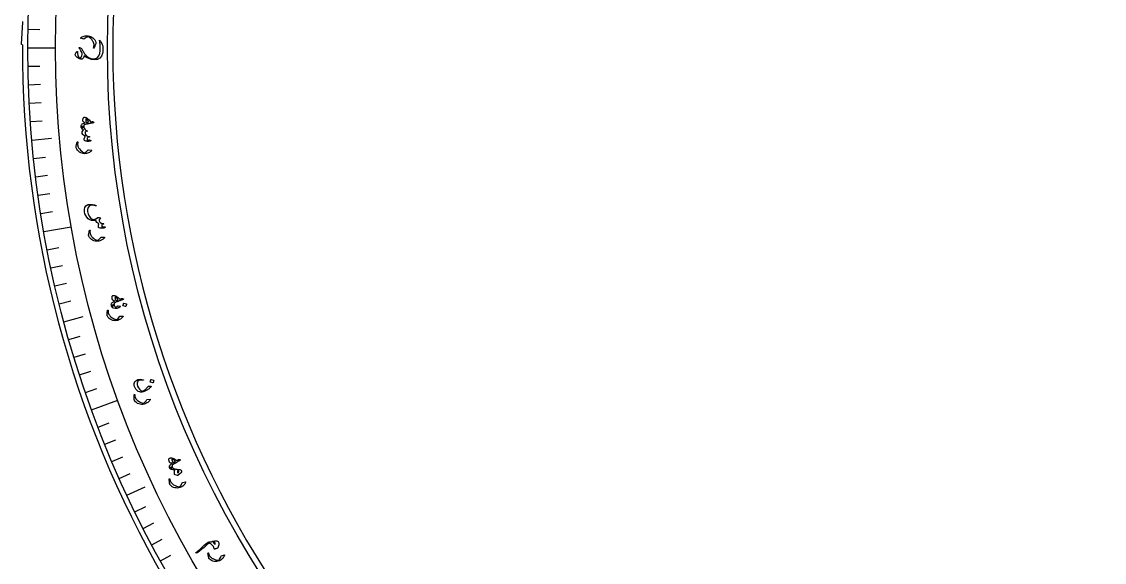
# Model space of a CAD drawing. Header units: millimetres. Extents: x -68 to 68, y -68 to 78.
# Drawn here: x -67.5 to 1.1, y -32.6 to 1.7 of the extents above; entities that cross this region are included whole.
import ezdxf

# ---------------------------------------------------------------- set-up
doc = ezdxf.new("R2010")
doc.units = ezdxf.units.MM
for name, color, linetype in [('CUT_INNER', 6, 'Continuous'), ('CUT_OUTER', 1, 'Continuous'), ('ENGRAVE', 7, 'Continuous'), ('ENGRAVE_FINE', 8, 'Continuous'), ('TEXT', 5, 'Continuous')]:
    doc.layers.add(name, color=color, linetype=linetype)

msp = doc.modelspace()

# ---------------------------------------------------------------- linework, layer by layer
at = {"layer": 'CUT_INNER'}
msp.add_arc((0.0001, -0.0002), 61.7624, 92.285139, 12.656461, dxfattribs=at)
at = {"layer": 'CUT_OUTER'}
msp.add_lwpolyline([(-67.4994, 0.1848), (-67.542, 0.2132), (-67.545, 0.2154), (-67.545, 0.2192), (-67.4806, 1.6148), (-67.4797, 1.6565)], dxfattribs=at)
msp.add_arc((0.0002, -0.0002), 67.4998, 179.843006, 0.000133, dxfattribs=at)
at = {"layer": 'ENGRAVE'}
for points in [[(-67.1557, 0), (-65.3886, 0)], [(-66.9002, -5.853), (-65.6428, -5.743)], [(-66.1355, -11.6615), (-64.3952, -11.3546)], [(-64.8675, -17.3812), (-63.6482, -17.0545)], [(-63.1058, -22.9686), (-61.4452, -22.3642)], [(-60.8638, -28.3812), (-59.7198, -27.8478)]]:
    msp.add_lwpolyline(points, dxfattribs=at)
for radius in [67.1557, 65.3886, 62.1068]:
    msp.add_circle((0, 0), radius, dxfattribs=at)
at = {"layer": 'ENGRAVE_FINE'}
for points in [[(-67.1455, 1.172), (-66.3883, 1.1588)], [(-67.1455, -1.172), (-66.3883, -1.1588)], [(-67.1148, -2.3437), (-66.358, -2.3173)], [(-67.0637, -3.5147), (-66.3074, -3.475)], [(-66.9922, -4.6845), (-66.2367, -4.6317)], [(-66.7879, -7.0197), (-66.0347, -6.9405)], [(-66.6552, -8.1842), (-65.9035, -8.0919)], [(-66.5022, -9.3463), (-65.7522, -9.2409)], [(-66.329, -10.5055), (-65.5809, -10.387)], [(-65.9219, -12.8139), (-65.1785, -12.6694)], [(-65.6882, -13.9625), (-64.9474, -13.805)], [(-65.4346, -15.1068), (-64.6966, -14.9364)], [(-65.1609, -16.2464), (-64.4261, -16.0632)], [(-64.5543, -18.5106), (-63.8262, -18.3019)], [(-64.2214, -19.6344), (-63.4971, -19.413)], [(-63.8689, -20.7523), (-63.1486, -20.5182)], [(-63.497, -21.8638), (-62.7809, -21.6172)], [(-62.6953, -24.0665), (-61.9882, -23.7951)], [(-62.2657, -25.157), (-61.5635, -24.8733)], [(-61.8172, -26.2398), (-61.12, -25.9439)], [(-61.3498, -27.3147), (-60.658, -27.0067)], [(-60.3592, -29.4391), (-59.6785, -29.1071)], [(-59.8362, -30.4881), (-59.1614, -30.1442)], [(-59.295, -31.5277), (-58.6263, -31.1722)], [(-58.7357, -32.5578), (-58.0733, -32.1906)]]:
    msp.add_lwpolyline(points, dxfattribs=at)
at = {"layer": 'TEXT'}
for points in [[(-63.7942, 0.5991), (-63.7976, 0.6002), (-63.8003, 0.6016), (-63.8023, 0.6031), (-63.8036, 0.6049), (-63.804, 0.6102), (-63.8016, 0.6167), (-63.7963, 0.6244), (-63.7882, 0.6332), (-63.7469, 0.6673), (-63.6993, 0.6965), (-63.6453, 0.721), (-63.585, 0.7406), (-63.5202, 0.7556), (-63.4564, 0.7645), (-63.3936, 0.7673), (-63.3318, 0.7639), (-63.2506, 0.7463), (-63.1728, 0.718), (-63.0984, 0.679), (-63.0274, 0.6293), (-62.9632, 0.5703), (-62.911, 0.5031), (-62.8709, 0.4277), (-62.8427, 0.344), (-62.838, 0.3216), (-62.8368, 0.2993), (-62.8392, 0.2769), (-62.845, 0.2545), (-62.8635, 0.203), (-62.8805, 0.1565), (-62.8962, 0.115), (-62.9106, 0.0784), (-62.9237, 0.047), (-62.9355, 0.0208), (-62.9459, -0.0002), (-62.955, -0.0159), (-62.9579, -0.0191), (-62.9607, -0.0215), (-62.9635, -0.0229), (-62.9664, -0.0234), (-62.97, -0.023), (-62.9735, -0.022), (-62.9766, -0.0202), (-62.9796, -0.0178), (-62.9818, -0.0146), (-62.9829, -0.0107), (-62.9828, -0.0062), (-62.9815, -0.0009), (-62.9728, 0.0311), (-62.9656, 0.0617), (-62.96, 0.0908), (-62.9559, 0.1186), (-62.9533, 0.1452), (-62.9522, 0.1709), (-62.9527, 0.1957), (-62.9547, 0.2195), (-62.9584, 0.2433), (-62.9642, 0.2679), (-62.9719, 0.2933), (-62.9816, 0.3196), (-62.9934, 0.3467), (-63.0075, 0.3746), (-63.0238, 0.4034), (-63.0423, 0.4331), (-63.1018, 0.5164), (-63.1666, 0.5881), (-63.2366, 0.648), (-63.3118, 0.6961), (-63.3179, 0.6992), (-63.325, 0.7009), (-63.333, 0.7012), (-63.342, 0.7002), (-63.3951, 0.681), (-63.4543, 0.6506), (-63.5195, 0.6088), (-63.5907, 0.5557), (-63.5952, 0.5534), (-63.5992, 0.552), (-63.6028, 0.5516), (-63.6058, 0.5521)], [(-64.135, -0.4805), (-64.1433, -0.4507), (-64.143, -0.4183), (-64.1343, -0.3831), (-64.117, -0.3453), (-64.1057, -0.3261), (-64.0943, -0.3083), (-64.0828, -0.2922), (-64.0711, -0.2776), (-64.0594, -0.2645), (-64.0478, -0.253), (-64.0364, -0.243), (-64.025, -0.2346), (-64.0139, -0.229), (-64.0071, -0.2312), (-64.0045, -0.2413), (-64.006, -0.2592), (-64.013, -0.3729), (-63.9878, -0.478), (-63.9304, -0.5744), (-63.8408, -0.6621), (-63.835, -0.6645), (-63.829, -0.6643), (-63.8227, -0.6616), (-63.8163, -0.6562), (-63.7653, -0.5866), (-63.7317, -0.5116), (-63.7156, -0.4311), (-63.7168, -0.345), (-63.7199, -0.3296), (-63.7274, -0.3096), (-63.739, -0.2852), (-63.755, -0.2563), (-63.7873, -0.2037), (-63.8157, -0.1572), (-63.8403, -0.1167), (-63.8612, -0.0824), (-63.8782, -0.0543), (-63.8914, -0.0322), (-63.9008, -0.0164), (-63.9065, -0.0066), (-63.9109, 0.0072), (-63.907, 0.0147), (-63.8948, 0.0158), (-63.8744, 0.0104), (-63.8209, -0.0101), (-63.781, -0.0279), (-63.7548, -0.0432), (-63.7422, -0.0558), (-63.7237, -0.0947), (-63.7022, -0.1359), (-63.6778, -0.1792), (-63.6503, -0.2248), (-63.6199, -0.2725), (-63.5864, -0.3224), (-63.55, -0.3745), (-63.5105, -0.4287), (-63.4126, -0.5372), (-63.298, -0.6189), (-63.1668, -0.6738), (-63.0191, -0.7022), (-62.9389, -0.7027), (-62.8644, -0.6893), (-62.7958, -0.662), (-62.733, -0.6208), (-62.6492, -0.519), (-62.5924, -0.3701), (-62.5624, -0.1739), (-62.5586, 0.0696), (-62.5609, 0.1073), (-62.5641, 0.1478), (-62.5682, 0.1913), (-62.5733, 0.2377), (-62.5793, 0.2868), (-62.5865, 0.3387), (-62.5948, 0.3932), (-62.6042, 0.4505), (-62.6052, 0.4604), (-62.6045, 0.4677), (-62.6022, 0.4724), (-62.5983, 0.4746), (-62.5793, 0.4653), (-62.5505, 0.4283), (-62.512, 0.3637), (-62.4636, 0.2715), (-62.4371, 0.2156), (-62.4173, 0.1667), (-62.4043, 0.1248), (-62.3981, 0.0898), (-62.3882, -0.0403), (-62.3866, -0.1583), (-62.3933, -0.2643), (-62.4084, -0.3583), (-62.4745, -0.5362), (-62.5811, -0.662), (-62.7283, -0.7357), (-62.9165, -0.7571), (-63.1146, -0.7381), (-63.2897, -0.6911), (-63.4416, -0.6158), (-63.5703, -0.5121), (-63.6002, -0.5806), (-63.6305, -0.6363), (-63.6615, -0.6794), (-63.693, -0.7097), (-63.7058, -0.718), (-63.7198, -0.7237), (-63.7349, -0.7268), (-63.7513, -0.7274), (-63.7955, -0.7214), (-63.8374, -0.7118), (-63.877, -0.6986), (-63.9142, -0.6818), (-63.9892, -0.6372), (-64.0511, -0.5887), (-64.0997, -0.5365), (-64.135, -0.4805)], [(-62.9668, -4.7246), (-62.9542, -4.7347), (-62.9522, -4.7432), (-62.9606, -4.7502), (-62.9796, -4.7556), (-62.9912, -4.7578), (-63.0072, -4.761), (-63.0275, -4.7653), (-63.0523, -4.7705), (-63.0818, -4.7768), (-63.1162, -4.7838), (-63.1555, -4.7918), (-63.1996, -4.8005), (-63.2431, -4.8092), (-63.2819, -4.8169), (-63.3163, -4.8237), (-63.346, -4.8296), (-63.3712, -4.8346), (-63.3915, -4.8385), (-63.4071, -4.8415), (-63.4179, -4.8436), (-63.4857, -4.8585), (-63.5379, -4.8765), (-63.5746, -4.8976), (-63.5955, -4.9217), (-63.6031, -4.9382), (-63.6074, -4.9578), (-63.6084, -4.9804), (-63.606, -5.0061), (-63.6073, -5.0215), (-63.6137, -5.0338), (-63.6254, -5.0429), (-63.6424, -5.0489), (-63.6631, -5.0522), (-63.6842, -5.0531), (-63.7057, -5.0517), (-63.7277, -5.048), (-63.7466, -5.0425), (-63.7608, -5.0359), (-63.7704, -5.0282), (-63.7754, -5.0194), (-63.7788, -4.9698), (-63.7731, -4.9264), (-63.7585, -4.8893), (-63.7348, -4.8583), (-63.6987, -4.8311), (-63.6502, -4.8072), (-63.5894, -4.7867), (-63.5162, -4.7696), (-63.5633, -4.7464), (-63.6007, -4.7219), (-63.6286, -4.6962), (-63.6467, -4.6693), (-63.6542, -4.6469), (-63.6584, -4.6203), (-63.6593, -4.5894), (-63.657, -4.5542), (-63.6513, -4.5169), (-63.6439, -4.4854), (-63.6346, -4.4597), (-63.6234, -4.4399), (-63.6091, -4.4235), (-63.5936, -4.4122), (-63.5772, -4.4061), (-63.5596, -4.4051), (-63.5374, -4.4079), (-63.5126, -4.4137), (-63.4853, -4.4223), (-63.4554, -4.4338), (-63.4253, -4.4468), (-63.4012, -4.4584), (-63.3831, -4.4685), (-63.371, -4.477), (-63.3207, -4.5259), (-63.2728, -4.5796), (-63.2274, -4.638), (-63.1844, -4.7013), (-63.1484, -4.6962), (-63.1174, -4.6921), (-63.0912, -4.6891), (-63.07, -4.6872), (-63.052, -4.6869), (-63.0358, -4.6889), (-63.0212, -4.6931), (-63.0085, -4.6995)], [(-63.2982, -4.723), (-63.3267, -4.6567), (-63.3598, -4.601), (-63.3974, -4.556), (-63.4397, -4.5216), (-63.4453, -4.5196), (-63.4503, -4.52), (-63.4546, -4.523), (-63.4582, -4.5286), (-63.4652, -4.5489), (-63.4701, -4.5706), (-63.4728, -4.5939), (-63.4735, -4.6187), (-63.4719, -4.645), (-63.4683, -4.6728), (-63.4625, -4.702), (-63.4546, -4.7328), (-63.4527, -4.7375), (-63.4497, -4.7424), (-63.4454, -4.7474), (-63.4399, -4.7525), (-63.4246, -4.7503), (-63.4086, -4.7476), (-63.3919, -4.7445), (-63.3745, -4.741), (-63.3565, -4.7371), (-63.3377, -4.7328), (-63.3183, -4.7281), (-63.2982, -4.723)], [(-63.1608, -5.8867), (-63.1576, -5.8906), (-63.1581, -5.8955), (-63.1623, -5.9014), (-63.1702, -5.9084), (-63.1839, -5.9164), (-63.2038, -5.9234), (-63.2301, -5.9293), (-63.2626, -5.9341), (-63.2996, -5.9382), (-63.336, -5.9396), (-63.3717, -5.9383), (-63.4067, -5.9343), (-63.4753, -5.9196), (-63.5254, -5.9008), (-63.557, -5.8778), (-63.5699, -5.8507), (-63.5721, -5.7839), (-63.5604, -5.721), (-63.5347, -5.6618), (-63.4952, -5.6064), (-63.5678, -5.5771), (-63.6257, -5.5399), (-63.6688, -5.4946), (-63.6972, -5.4414), (-63.7073, -5.3838), (-63.6976, -5.3239), (-63.6682, -5.2616), (-63.6191, -5.1971), (-63.6848, -5.1535), (-63.7327, -5.1093), (-63.7629, -5.0646), (-63.7754, -5.0194), (-63.7709, -5.0098), (-63.7561, -4.9998), (-63.7308, -4.9895), (-63.6952, -4.9789), (-63.6597, -4.9732), (-63.633, -4.9759), (-63.6151, -4.9869), (-63.606, -5.0061), (-63.5794, -5.0916), (-63.5351, -5.1646), (-63.4729, -5.2252), (-63.3931, -5.2733), (-63.3887, -5.2759), (-63.3855, -5.2789), (-63.3834, -5.2821), (-63.3826, -5.2857), (-63.3827, -5.2902), (-63.3837, -5.2943), (-63.3858, -5.2981), (-63.3888, -5.3014), (-63.3988, -5.304), (-63.4163, -5.3013), (-63.4414, -5.2933), (-63.474, -5.2801), (-63.4963, -5.3029), (-63.5114, -5.3368), (-63.5191, -5.3817), (-63.5194, -5.4376), (-63.499, -5.5055), (-63.4466, -5.5618), (-63.3622, -5.6064), (-63.2459, -5.6392), (-63.24, -5.6408), (-63.2357, -5.643), (-63.2329, -5.6459), (-63.2318, -5.6493), (-63.2318, -5.6546), (-63.2328, -5.6593), (-63.2348, -5.6634), (-63.2378, -5.6669), (-63.2423, -5.6696), (-63.2469, -5.6715), (-63.2515, -5.6723), (-63.2563, -5.6723), (-63.3369, -5.6606), (-63.3545, -5.6843), (-63.3692, -5.7123), (-63.3812, -5.7445), (-63.3905, -5.7811), (-63.3954, -5.8162), (-63.3948, -5.8426), (-63.3885, -5.8602), (-63.3767, -5.8689), (-63.3597, -5.8706), (-63.3362, -5.8666), (-63.306, -5.8571), (-63.2693, -5.8419), (-63.2584, -5.8429), (-63.2367, -5.8508), (-63.2042, -5.8654), (-63.1608, -5.8867)], [(-63.1116, -6.5042), (-63.1081, -6.5049), (-63.1053, -6.5059), (-63.1031, -6.5072), (-63.1016, -6.5089), (-63.1006, -6.5141), (-63.1023, -6.5208), (-63.1067, -6.5289), (-63.1138, -6.5385), (-63.1509, -6.5769), (-63.1949, -6.6114), (-63.2457, -6.6418), (-63.3033, -6.6683), (-63.3659, -6.6908), (-63.4283, -6.7071), (-63.4903, -6.7173), (-63.5521, -6.7212), (-63.6348, -6.713), (-63.7154, -6.6935), (-63.7938, -6.6628), (-63.8701, -6.6207), (-63.9407, -6.5681), (-64.0001, -6.5056), (-64.0483, -6.4332), (-64.0853, -6.351), (-64.0924, -6.3286), (-64.0959, -6.3059), (-64.0959, -6.2829), (-64.0924, -6.2595), (-64.0794, -6.2052), (-64.0671, -6.1561), (-64.0556, -6.1122), (-64.0449, -6.0736), (-64.0349, -6.0404), (-64.0257, -6.0126), (-64.0173, -5.9903), (-64.0097, -5.9735), (-64.0072, -5.9699), (-64.0046, -5.9673), (-64.0019, -5.9656), (-63.9992, -5.9649), (-63.9955, -5.9649), (-63.992, -5.9656), (-63.9886, -5.9671), (-63.9855, -5.9693), (-63.9829, -5.9723), (-63.9815, -5.9762), (-63.9812, -5.9808), (-63.982, -5.9863), (-63.9876, -6.0196), (-63.9917, -6.0513), (-63.9945, -6.0815), (-63.9959, -6.1102), (-63.9958, -6.1375), (-63.9943, -6.1637), (-63.9913, -6.1888), (-63.9869, -6.2128), (-63.9808, -6.2366), (-63.9725, -6.261), (-63.9622, -6.286), (-63.9498, -6.3117), (-63.9351, -6.338), (-63.9182, -6.3648), (-63.8989, -6.3923), (-63.8773, -6.4203), (-63.8089, -6.4982), (-63.7365, -6.5634), (-63.6602, -6.6158), (-63.5799, -6.6554), (-63.5735, -6.6579), (-63.5662, -6.6588), (-63.5582, -6.6582), (-63.5494, -6.6561), (-63.4988, -6.6308), (-63.4435, -6.5936), (-63.3835, -6.5446), (-63.3187, -6.4838), (-63.3144, -6.481), (-63.3106, -6.4792), (-63.3071, -6.4783), (-63.304, -6.4785)], [(-62.2604, -11.3548), (-62.2516, -11.3565), (-62.2451, -11.3596), (-62.2407, -11.3641), (-62.2384, -11.3699), (-62.2379, -11.3778), (-62.2395, -11.3849), (-62.2432, -11.3911), (-62.2489, -11.3966), (-62.2702, -11.4114), (-62.2976, -11.4241), (-62.3311, -11.4349), (-62.3707, -11.4438), (-62.4367, -11.4517), (-62.5009, -11.4509), (-62.5634, -11.4413), (-62.624, -11.423), (-62.6392, -11.4157), (-62.6514, -11.4069), (-62.6609, -11.3966), (-62.6674, -11.3848), (-62.6786, -11.3399), (-62.6794, -11.2895), (-62.6699, -11.2337), (-62.65, -11.1725), (-62.7229, -11.1369), (-62.7756, -11.0887), (-62.8082, -11.0281), (-62.8207, -10.955), (-62.8603, -10.9594), (-62.8986, -10.9626), (-62.9356, -10.9644), (-62.9713, -10.9649), (-63.0058, -10.9641), (-63.0396, -10.9621), (-63.0724, -10.9588), (-63.1044, -10.9543), (-63.163, -10.941), (-63.2187, -10.9191), (-63.2717, -10.8883), (-63.3218, -10.8489), (-63.4126, -10.7517), (-63.4828, -10.6444), (-63.5325, -10.5269), (-63.5617, -10.3994), (-63.5658, -10.2511), (-63.5333, -10.1283), (-63.4643, -10.031), (-63.3589, -9.9593), (-63.319, -9.9456), (-63.2707, -9.9368), (-63.2139, -9.9329), (-63.1488, -9.934), (-63.0766, -9.9407), (-63.0004, -9.9542), (-62.9202, -9.9744), (-62.8362, -10.0014), (-62.8308, -10.0037), (-62.8266, -10.007), (-62.8238, -10.0112), (-62.8223, -10.0164), (-62.8219, -10.0217), (-62.8226, -10.0265), (-62.8243, -10.0307), (-62.8271, -10.0343), (-62.8315, -10.0372), (-62.8364, -10.0387), (-62.8418, -10.0388), (-62.8476, -10.0376), (-62.9591, -10.0042), (-63.0494, -9.9855), (-63.1185, -9.9815), (-63.1663, -9.9924), (-63.2655, -10.0567), (-63.331, -10.1437), (-63.3629, -10.2535), (-63.3611, -10.3859), (-63.3198, -10.5647), (-63.2488, -10.7098), (-63.1482, -10.8213), (-63.0182, -10.8989), (-62.9436, -10.8856), (-62.8669, -10.8597), (-62.788, -10.8213), (-62.707, -10.7703), (-62.699, -10.7643), (-62.6915, -10.7605), (-62.6845, -10.7589), (-62.6782, -10.7596), (-62.6557, -10.7661), (-62.6346, -10.7723), (-62.6149, -10.7782), (-62.5965, -10.7839), (-62.5796, -10.7893), (-62.5647, -10.7946), (-62.5515, -10.7998), (-62.5402, -10.8047), (-62.5352, -10.8078), (-62.5328, -10.8116), (-62.5328, -10.816), (-62.5354, -10.8211), (-62.5376, -10.8239), (-62.541, -10.8278), (-62.5456, -10.8329), (-62.5515, -10.8392), (-62.5586, -10.8464), (-62.567, -10.8543), (-62.5768, -10.8629), (-62.5879, -10.8723), (-62.609, -10.891), (-62.6241, -10.9063), (-62.6331, -10.9182), (-62.6359, -10.9266), (-62.6315, -10.9756), (-62.6148, -11.0225), (-62.5857, -11.0671), (-62.5443, -11.1096), (-62.5193, -11.1232), (-62.4805, -11.1341), (-62.4277, -11.1423), (-62.3611, -11.1477), (-62.3547, -11.1482), (-62.3491, -11.1503), (-62.3441, -11.154), (-62.3398, -11.1592), (-62.3368, -11.1642), (-62.3351, -11.1693), (-62.3349, -11.1744), (-62.3362, -11.1795), (-62.3465, -11.1886), (-62.3679, -11.1952), (-62.4002, -11.1992), (-62.4436, -11.2007), (-62.4599, -11.2422), (-62.4678, -11.2849), (-62.4673, -11.3287), (-62.4584, -11.3737), (-62.4449, -11.3706), (-62.4342, -11.3669), (-62.4263, -11.3624), (-62.4211, -11.3573), (-62.4164, -11.3517), (-62.4113, -11.3479), (-62.4059, -11.3459), (-62.4001, -11.3458)], [(-62.2966, -12.0216), (-62.293, -12.022), (-62.2901, -12.0227), (-62.2878, -12.0239), (-62.2862, -12.0253), (-62.2848, -12.0305), (-62.2858, -12.0373), (-62.2895, -12.0458), (-62.2957, -12.0559), (-62.3293, -12.0975), (-62.3701, -12.1356), (-62.418, -12.1704), (-62.4731, -12.2019), (-62.5335, -12.2298), (-62.5942, -12.2515), (-62.6551, -12.2671), (-62.7163, -12.2764), (-62.7994, -12.2755), (-62.8814, -12.2632), (-62.9622, -12.2395), (-63.0419, -12.2042), (-63.1168, -12.158), (-63.1815, -12.101), (-63.2359, -12.0331), (-63.2799, -11.9545), (-63.289, -11.9328), (-63.2945, -11.9105), (-63.2965, -11.8876), (-63.2951, -11.864), (-63.2869, -11.8087), (-63.2789, -11.7587), (-63.2713, -11.714), (-63.264, -11.6746), (-63.257, -11.6406), (-63.2503, -11.6122), (-63.2439, -11.5893), (-63.2378, -11.5718), (-63.2356, -11.568), (-63.2333, -11.5652), (-63.2307, -11.5633), (-63.228, -11.5623), (-63.2244, -11.562), (-63.2208, -11.5624), (-63.2174, -11.5636), (-63.214, -11.5655), (-63.2112, -11.5683), (-63.2095, -11.572), (-63.2088, -11.5766), (-63.2091, -11.5821), (-63.2117, -11.6158), (-63.2131, -11.6478), (-63.2132, -11.6781), (-63.212, -11.7067), (-63.2096, -11.7339), (-63.2057, -11.7599), (-63.2006, -11.7847), (-63.1941, -11.8082), (-63.1859, -11.8313), (-63.1755, -11.8549), (-63.163, -11.8789), (-63.1484, -11.9034), (-63.1315, -11.9283), (-63.1122, -11.9536), (-63.0906, -11.9792), (-63.0666, -12.0053), (-62.9917, -12.0769), (-62.9139, -12.1354), (-62.8332, -12.1809), (-62.7497, -12.2134), (-62.7431, -12.2152), (-62.7359, -12.2155), (-62.7279, -12.2142), (-62.7194, -12.2113), (-62.6712, -12.1817), (-62.6193, -12.1398), (-62.5638, -12.0857), (-62.5046, -12.0194), (-62.5007, -12.0163), (-62.497, -12.0141), (-62.4936, -12.013), (-62.4905, -12.0129)], [(-61.1014, -15.9298), (-61.0872, -15.9375), (-61.0837, -15.9455), (-61.0908, -15.9539), (-61.1085, -15.9626), (-61.1194, -15.9668), (-61.1346, -15.9729), (-61.1539, -15.9807), (-61.1773, -15.9903), (-61.2052, -16.0017), (-61.2377, -16.0149), (-61.275, -16.0297), (-61.3169, -16.0462), (-61.358, -16.0625), (-61.3949, -16.0771), (-61.4274, -16.09), (-61.4557, -16.1011), (-61.4795, -16.1104), (-61.4988, -16.118), (-61.5136, -16.1237), (-61.5238, -16.1277), (-61.5879, -16.1545), (-61.6361, -16.1816), (-61.6683, -16.2089), (-61.6846, -16.2364), (-61.6892, -16.254), (-61.6899, -16.274), (-61.6867, -16.2964), (-61.6798, -16.3213), (-61.6783, -16.3366), (-61.6825, -16.3499), (-61.6924, -16.3609), (-61.7079, -16.3699), (-61.7277, -16.3768), (-61.7483, -16.3815), (-61.7697, -16.384), (-61.792, -16.3843), (-61.8116, -16.3823), (-61.8268, -16.3783), (-61.8376, -16.3725), (-61.8441, -16.3647), (-61.8563, -16.3165), (-61.8585, -16.2728), (-61.8508, -16.2336), (-61.833, -16.199), (-61.8024, -16.1657), (-61.7589, -16.1335), (-61.7028, -16.1025), (-61.6339, -16.0725), (-61.6843, -16.0581), (-61.7256, -16.0407), (-61.7575, -16.0204), (-61.7802, -15.9972), (-61.7916, -15.9765), (-61.8005, -15.9511), (-61.8069, -15.9208), (-61.8109, -15.8858), (-61.8121, -15.8481), (-61.8104, -15.8158), (-61.8058, -15.7889), (-61.7984, -15.7673), (-61.7872, -15.7486), (-61.7741, -15.7348), (-61.7589, -15.7258), (-61.7419, -15.7217), (-61.7195, -15.7205), (-61.6941, -15.7217), (-61.6657, -15.7253), (-61.6342, -15.7313), (-61.6022, -15.7387), (-61.5764, -15.7457), (-61.5568, -15.7524), (-61.5434, -15.7587), (-61.4852, -15.7977), (-61.4285, -15.8419), (-61.3733, -15.8913), (-61.3196, -15.9459), (-61.2852, -15.9344), (-61.2554, -15.9248), (-61.2302, -15.9172), (-61.2096, -15.9115), (-61.192, -15.908), (-61.1756, -15.907), (-61.1606, -15.9086), (-61.1469, -15.9126)], [(-61.4299, -16.3722), (-61.3032, -16.393), (-61.2888, -16.3972), (-61.2822, -16.404), (-61.2835, -16.4133), (-61.2926, -16.4253), (-61.3227, -16.4509), (-61.3553, -16.4733), (-61.3903, -16.4924), (-61.4277, -16.5084), (-61.4679, -16.521), (-61.511, -16.5302), (-61.5571, -16.5362), (-61.6062, -16.5387), (-61.6925, -16.5294), (-61.761, -16.4973), (-61.8115, -16.4424), (-61.8441, -16.3647), (-61.8407, -16.3539), (-61.8258, -16.3398), (-61.7992, -16.3223), (-61.7612, -16.3016), (-61.7401, -16.293), (-61.7221, -16.2888), (-61.707, -16.2891), (-61.6949, -16.2939), (-61.6894, -16.2988), (-61.6851, -16.305), (-61.6819, -16.3125), (-61.6798, -16.3213), (-61.6648, -16.3715), (-61.6428, -16.4128), (-61.6139, -16.4451), (-61.5781, -16.4685), (-61.5756, -16.4693), (-61.5726, -16.469), (-61.5692, -16.4676), (-61.5654, -16.4651), (-61.5415, -16.451), (-61.5181, -16.4334), (-61.4952, -16.4122), (-61.4727, -16.3875), (-61.464, -16.3791), (-61.4539, -16.3737), (-61.4426, -16.3714), (-61.4299, -16.3722)], [(-61.4278, -15.9876), (-61.4676, -15.9275), (-61.5101, -15.8786), (-61.5553, -15.8411), (-61.6031, -15.8149), (-61.6089, -15.8138), (-61.6137, -15.8152), (-61.6174, -15.8189), (-61.6199, -15.825), (-61.6232, -15.8462), (-61.6241, -15.8685), (-61.6226, -15.8919), (-61.6188, -15.9164), (-61.6126, -15.942), (-61.6041, -15.9687), (-61.5932, -15.9964), (-61.5799, -16.0253), (-61.5772, -16.0296), (-61.5733, -16.0338), (-61.5682, -16.038), (-61.5618, -16.0421), (-61.5472, -16.0371), (-61.5319, -16.0316), (-61.516, -16.0255), (-61.4996, -16.019), (-61.4825, -16.0119), (-61.4649, -16.0044), (-61.4466, -15.9963), (-61.4278, -15.9876)], [(-60.9021, -16.249), (-60.8992, -16.2506), (-60.897, -16.2534), (-60.8954, -16.2573), (-60.8946, -16.2624), (-60.8995, -16.3014), (-60.9082, -16.3392), (-60.9206, -16.3758), (-60.9367, -16.4113), (-60.9396, -16.4151), (-60.9429, -16.4173), (-60.9467, -16.418), (-60.9508, -16.417), (-61.1122, -16.3691), (-61.1164, -16.3669), (-61.1183, -16.363), (-61.1179, -16.3575), (-61.1153, -16.3505), (-61.113, -16.3444), (-61.1097, -16.3349), (-61.1053, -16.322), (-61.0999, -16.3056), (-61.0935, -16.2856), (-61.0862, -16.2617), (-61.078, -16.2339), (-61.0688, -16.2022), (-61.067, -16.1979), (-61.0648, -16.1954), (-61.062, -16.1946), (-61.0588, -16.1957)], [(-61.1198, -17.0221), (-61.1162, -17.0222), (-61.1132, -17.0227), (-61.1109, -17.0237), (-61.1092, -17.025), (-61.1073, -17.03), (-61.1078, -17.0369), (-61.1108, -17.0456), (-61.1161, -17.0563), (-61.1463, -17.1004), (-61.1839, -17.1417), (-61.2288, -17.1803), (-61.2812, -17.2161), (-61.3391, -17.2488), (-61.3978, -17.2754), (-61.4573, -17.2958), (-61.5175, -17.31), (-61.6004, -17.3159), (-61.6832, -17.3102), (-61.7656, -17.2931), (-61.8479, -17.2645), (-61.9263, -17.2245), (-61.9954, -17.1728), (-62.0551, -17.1096), (-62.1054, -17.0348), (-62.1161, -17.0139), (-62.1234, -16.9922), (-62.1273, -16.9694), (-62.1278, -16.9458), (-62.1241, -16.89), (-62.1202, -16.8396), (-62.1162, -16.7944), (-62.1121, -16.7546), (-62.1079, -16.7201), (-62.1035, -16.6912), (-62.099, -16.6678), (-62.0943, -16.65), (-62.0925, -16.646), (-62.0903, -16.643), (-62.088, -16.6409), (-62.0854, -16.6397), (-62.0817, -16.6391), (-62.0782, -16.6392), (-62.0746, -16.6401), (-62.0711, -16.6418), (-62.0681, -16.6443), (-62.0661, -16.6478), (-62.065, -16.6523), (-62.0649, -16.6579), (-62.0648, -16.6917), (-62.0635, -16.7237), (-62.0612, -16.7539), (-62.0577, -16.7824), (-62.0531, -16.8093), (-62.0472, -16.8348), (-62.04, -16.8591), (-62.0316, -16.882), (-62.0216, -16.9044), (-62.0093, -16.9271), (-61.9949, -16.95), (-61.9784, -16.9732), (-61.9595, -16.9967), (-61.9383, -17.0203), (-61.9147, -17.0441), (-61.8887, -17.0682), (-61.8082, -17.1334), (-61.7259, -17.1855), (-61.6418, -17.2243), (-61.556, -17.2499), (-61.5492, -17.2512), (-61.542, -17.2509), (-61.5342, -17.249), (-61.5259, -17.2454), (-61.4802, -17.212), (-61.4319, -17.166), (-61.381, -17.1076), (-61.3273, -17.0368), (-61.3236, -17.0333), (-61.3202, -17.0309), (-61.3169, -17.0295), (-61.3138, -17.0291)], [(-59.3289, -21.4993), (-59.3535, -21.5249), (-59.3796, -21.5506), (-59.4072, -21.5763), (-59.4362, -21.6021), (-59.467, -21.6277), (-59.5, -21.6532), (-59.535, -21.6785), (-59.5721, -21.7035), (-59.6095, -21.727), (-59.6474, -21.7485), (-59.6856, -21.7678), (-59.7242, -21.785), (-59.7633, -21.8002), (-59.8031, -21.8133), (-59.8434, -21.8243), (-59.8844, -21.8334), (-59.9286, -21.8397), (-59.9708, -21.8417), (-60.011, -21.8395), (-60.0493, -21.833), (-60.1438, -21.7977), (-60.2282, -21.7368), (-60.3024, -21.65), (-60.3664, -21.5375), (-60.3994, -21.4513), (-60.415, -21.3711), (-60.4131, -21.2968), (-60.3937, -21.2285), (-60.3585, -21.17), (-60.3103, -21.1213), (-60.2491, -21.0825), (-60.175, -21.0534), (-60.092, -21.0357), (-60.008, -21.0305), (-59.9233, -21.0376), (-59.8377, -21.057), (-59.8272, -21.0612), (-59.8203, -21.0664), (-59.8171, -21.0726), (-59.8176, -21.0799), (-59.8211, -21.0877), (-59.8283, -21.0921), (-59.8392, -21.0931), (-59.8538, -21.0907), (-59.9576, -21.0777), (-60.0448, -21.0839), (-60.1156, -21.1092), (-60.1698, -21.1539), (-60.205, -21.213), (-60.2199, -21.2845), (-60.2143, -21.3681), (-60.1882, -21.4638), (-60.137, -21.5725), (-60.0715, -21.6621), (-59.9919, -21.7326), (-59.8983, -21.7841), (-59.8954, -21.7848), (-59.8916, -21.7847), (-59.8868, -21.7837), (-59.8811, -21.7818), (-59.8375, -21.7631), (-59.7892, -21.7349), (-59.736, -21.6971), (-59.6779, -21.6498), (-59.6492, -21.6246), (-59.6227, -21.6008), (-59.5983, -21.5782), (-59.5761, -21.5569), (-59.5562, -21.5368), (-59.5387, -21.5179), (-59.5238, -21.5001), (-59.5113, -21.4835), (-59.5046, -21.4754), (-59.4977, -21.4696), (-59.4907, -21.4664), (-59.4836, -21.4656), (-59.3331, -21.471), (-59.3237, -21.4731), (-59.3198, -21.4786), (-59.3216, -21.4873), (-59.3289, -21.4993)], [(-59.1793, -21.0783), (-59.1763, -21.0797), (-59.1738, -21.0823), (-59.172, -21.0861), (-59.1707, -21.0911), (-59.1725, -21.1302), (-59.1781, -21.1685), (-59.1876, -21.2059), (-59.2008, -21.2425), (-59.2033, -21.2465), (-59.2065, -21.249), (-59.2101, -21.2499), (-59.2144, -21.2493), (-59.379, -21.215), (-59.3834, -21.2131), (-59.3856, -21.2094), (-59.3856, -21.2039), (-59.3836, -21.1967), (-59.3818, -21.1905), (-59.3792, -21.1808), (-59.3759, -21.1676), (-59.3719, -21.1509), (-59.3671, -21.1304), (-59.3617, -21.1061), (-59.3558, -21.0778), (-59.3492, -21.0456), (-59.3477, -21.0411), (-59.3457, -21.0384), (-59.343, -21.0375), (-59.3397, -21.0383)], [(-59.4026, -22.2869), (-59.3991, -22.2867), (-59.3961, -22.287), (-59.3936, -22.2877), (-59.3918, -22.2889), (-59.3895, -22.2937), (-59.3894, -22.3006), (-59.3916, -22.3096), (-59.396, -22.3206), (-59.4222, -22.3672), (-59.4561, -22.4117), (-59.4975, -22.454), (-59.5465, -22.4942), (-59.6014, -22.5319), (-59.6575, -22.5635), (-59.715, -22.589), (-59.7737, -22.6084), (-59.8559, -22.6215), (-59.9387, -22.6231), (-60.0224, -22.6132), (-60.1069, -22.5918), (-60.1884, -22.5588), (-60.2617, -22.5134), (-60.3267, -22.4556), (-60.3834, -22.3855), (-60.3959, -22.3657), (-60.4051, -22.3446), (-60.4109, -22.3223), (-60.4134, -22.2988), (-60.4146, -22.2429), (-60.4152, -22.1923), (-60.4151, -22.147), (-60.4146, -22.1069), (-60.4133, -22.0722), (-60.4115, -22.0431), (-60.409, -22.0194), (-60.4059, -22.0012), (-60.4044, -21.9971), (-60.4026, -21.9939), (-60.4004, -21.9916), (-60.3979, -21.9901), (-60.3943, -21.9892), (-60.3908, -21.9891), (-60.3871, -21.9897), (-60.3835, -21.991), (-60.3803, -21.9932), (-60.378, -21.9966), (-60.3765, -22.001), (-60.3759, -22.0065), (-60.3728, -22.0401), (-60.3688, -22.0719), (-60.3638, -22.1018), (-60.3579, -22.1299), (-60.3509, -22.1563), (-60.3428, -22.1812), (-60.3336, -22.2048), (-60.3232, -22.2269), (-60.3113, -22.2483), (-60.2971, -22.2698), (-60.2807, -22.2914), (-60.2622, -22.3131), (-60.2414, -22.3348), (-60.2182, -22.3565), (-60.1926, -22.3782), (-60.1646, -22.3998), (-60.0787, -22.4579), (-59.9922, -22.5025), (-59.905, -22.5339), (-59.8173, -22.5519), (-59.8105, -22.5526), (-59.8033, -22.5517), (-59.7957, -22.5491), (-59.7877, -22.5448), (-59.7451, -22.5075), (-59.701, -22.4575), (-59.6554, -22.3949), (-59.6081, -22.3196), (-59.6047, -22.3159), (-59.6015, -22.3131), (-59.5983, -22.3114), (-59.5953, -22.3108)], [(-57.4844, -26.1284), (-57.4691, -26.1335), (-57.4642, -26.1408), (-57.4697, -26.1503), (-57.4857, -26.1619), (-57.4958, -26.1679), (-57.5097, -26.1764), (-57.5274, -26.1874), (-57.5488, -26.2009), (-57.5743, -26.2169), (-57.6042, -26.2354), (-57.6383, -26.2564), (-57.6768, -26.2798), (-57.7145, -26.3029), (-57.7484, -26.3236), (-57.7783, -26.3418), (-57.8042, -26.3576), (-57.8261, -26.3709), (-57.8438, -26.3816), (-57.8574, -26.3898), (-57.8668, -26.3955), (-57.9254, -26.4328), (-57.9682, -26.4677), (-57.9953, -26.5001), (-58.0067, -26.53), (-58.0081, -26.5481), (-58.0054, -26.5679), (-57.9985, -26.5895), (-57.9874, -26.6128), (-57.9833, -26.6277), (-57.9852, -26.6415), (-57.993, -26.654), (-58.0068, -26.6655), (-58.0251, -26.6757), (-58.0446, -26.6839), (-58.0653, -26.69), (-58.0872, -26.6941), (-58.1068, -26.6954), (-58.1225, -26.6941), (-58.1342, -26.6902), (-58.1418, -26.6837), (-58.1621, -26.6383), (-58.1718, -26.5956), (-58.1708, -26.5557), (-58.1593, -26.5185), (-58.1347, -26.4804), (-58.0974, -26.4413), (-58.0474, -26.4012), (-57.9846, -26.3599), (-58.0368, -26.3543), (-58.0804, -26.3442), (-58.1154, -26.3296), (-58.1417, -26.3107), (-58.1564, -26.2922), (-58.1695, -26.2687), (-58.181, -26.24), (-58.191, -26.2061), (-58.1985, -26.1692), (-58.2024, -26.1371), (-58.2025, -26.1097), (-58.1989, -26.0872), (-58.191, -26.0669), (-58.1804, -26.051), (-58.1671, -26.0396), (-58.1509, -26.0326), (-58.1291, -26.0276), (-58.1039, -26.0245), (-58.0753, -26.0232), (-58.0432, -26.0237), (-58.0105, -26.0255), (-57.9838, -26.0281), (-57.9634, -26.0313), (-57.9491, -26.0352), (-57.885, -26.0637), (-57.8216, -26.0976), (-57.7588, -26.1369), (-57.6966, -26.1815), (-57.6646, -26.1642), (-57.6369, -26.1497), (-57.6134, -26.1379), (-57.5941, -26.1287), (-57.5773, -26.1223), (-57.5614, -26.1186), (-57.5463, -26.1175), (-57.5321, -26.1192)], [(-57.4121, -26.8308), (-57.4062, -26.8931), (-57.4391, -26.9624), (-57.5108, -27.0389), (-57.6214, -27.1226), (-57.6298, -27.1278), (-57.6378, -27.1309), (-57.6455, -27.132), (-57.6528, -27.1312), (-57.815, -27.0923), (-57.8252, -27.0891), (-57.8332, -27.0836), (-57.8388, -27.0756), (-57.8422, -27.0653), (-57.8504, -26.991), (-57.8507, -26.9177), (-57.8431, -26.8456), (-57.8276, -26.7746), (-57.9454, -26.7776), (-58.0371, -26.7634), (-58.1026, -26.7321), (-58.1418, -26.6837), (-58.1424, -26.6765), (-58.1386, -26.667), (-58.1303, -26.6553), (-58.1177, -26.6413), (-58.0834, -26.6129), (-58.0538, -26.5948), (-58.0289, -26.5869), (-58.0086, -26.5892), (-58.0023, -26.5931), (-57.9967, -26.5983), (-57.9917, -26.6049), (-57.9874, -26.6128), (-57.9628, -26.6489), (-57.927, -26.6788), (-57.88, -26.7024), (-57.8218, -26.7198), (-57.7904, -26.7247), (-57.7399, -26.7303), (-57.6704, -26.7367), (-57.5818, -26.7438), (-57.521, -26.7531), (-57.4724, -26.7708), (-57.4361, -26.7967), (-57.4121, -26.8308)], [(-57.796, -26.2411), (-57.8456, -26.1886), (-57.8958, -26.1477), (-57.9467, -26.1184), (-57.9983, -26.1007), (-58.0042, -26.1007), (-58.0087, -26.1028), (-58.0117, -26.1072), (-58.0132, -26.1137), (-58.0128, -26.1351), (-58.0098, -26.1572), (-58.0044, -26.18), (-57.9965, -26.2035), (-57.986, -26.2276), (-57.973, -26.2524), (-57.9575, -26.2779), (-57.9395, -26.3041), (-57.9361, -26.3079), (-57.9315, -26.3114), (-57.9258, -26.3146), (-57.9189, -26.3176), (-57.9053, -26.3101), (-57.8911, -26.3021), (-57.8765, -26.2935), (-57.8614, -26.2842), (-57.8458, -26.2743), (-57.8297, -26.2639), (-57.8131, -26.2528), (-57.796, -26.2411)], [(-57.1543, -27.5457), (-57.1508, -27.5452), (-57.1477, -27.5452), (-57.1453, -27.5457), (-57.1433, -27.5467), (-57.1406, -27.5513), (-57.1399, -27.5581), (-57.1413, -27.5673), (-57.1447, -27.5787), (-57.1666, -27.6275), (-57.1963, -27.6748), (-57.2337, -27.7207), (-57.2789, -27.7651), (-57.3302, -27.8076), (-57.3833, -27.8441), (-57.4382, -27.8747), (-57.4949, -27.8993), (-57.5755, -27.9197), (-57.658, -27.9288), (-57.7422, -27.9265), (-57.8282, -27.9128), (-57.9124, -27.8873), (-57.9895, -27.8487), (-58.0594, -27.797), (-58.1222, -27.7322), (-58.1364, -27.7136), (-58.1475, -27.6934), (-58.1553, -27.6717), (-58.1599, -27.6486), (-58.1661, -27.593), (-58.1712, -27.5427), (-58.1753, -27.4975), (-58.1783, -27.4576), (-58.1802, -27.4229), (-58.181, -27.3937), (-58.1807, -27.3699), (-58.1792, -27.3515), (-58.1781, -27.3473), (-58.1766, -27.3439), (-58.1746, -27.3414), (-58.1722, -27.3398), (-58.1688, -27.3385), (-58.1652, -27.338), (-58.1616, -27.3383), (-58.1578, -27.3393), (-58.1544, -27.3413), (-58.1518, -27.3444), (-58.1499, -27.3486), (-58.1488, -27.354), (-58.1428, -27.3873), (-58.1359, -27.4186), (-58.1283, -27.4479), (-58.1198, -27.4753), (-58.1105, -27.501), (-58.1002, -27.5251), (-58.0889, -27.5477), (-58.0766, -27.5688), (-58.0627, -27.5891), (-58.0467, -27.6092), (-58.0284, -27.6293), (-58.008, -27.6492), (-57.9853, -27.6689), (-57.9603, -27.6885), (-57.9328, -27.7077), (-57.903, -27.7268), (-57.8122, -27.7768), (-57.722, -27.8135), (-57.6324, -27.8369), (-57.5434, -27.847), (-57.5365, -27.8471), (-57.5294, -27.8455), (-57.5221, -27.8422), (-57.5146, -27.8372), (-57.4755, -27.7962), (-57.4361, -27.7425), (-57.3963, -27.676), (-57.356, -27.5968), (-57.353, -27.5927), (-57.35, -27.5897), (-57.347, -27.5877), (-57.344, -27.5868)], [(-57.6371, -26.7861), (-57.6489, -26.8306), (-57.654, -26.8772), (-57.6524, -26.9259), (-57.644, -26.9767), (-57.6115, -26.9585), (-57.5882, -26.9366), (-57.5743, -26.9109), (-57.5697, -26.8816), (-57.5739, -26.8522), (-57.5865, -26.8265), (-57.6076, -26.8045), (-57.6371, -26.7861)], [(-55.4974, -31.3394), (-55.4686, -31.329), (-55.4395, -31.3194), (-55.4101, -31.3106), (-55.3805, -31.3026), (-55.3506, -31.2957), (-55.3206, -31.2901), (-55.2904, -31.286), (-55.2602, -31.2833), (-55.2028, -31.2828), (-55.1547, -31.2885), (-55.1158, -31.3004), (-55.086, -31.3187), (-55.0559, -31.3551), (-55.0388, -31.4043), (-55.0347, -31.4664), (-55.0436, -31.5414), (-55.0478, -31.5631), (-55.0526, -31.5846), (-55.0581, -31.6059), (-55.0642, -31.627), (-55.0708, -31.6481), (-55.078, -31.6692), (-55.0857, -31.6904), (-55.0939, -31.7116), (-55.0992, -31.723), (-55.1054, -31.7323), (-55.1126, -31.7395), (-55.1208, -31.7444), (-55.1573, -31.7581), (-55.1901, -31.7702), (-55.219, -31.7806), (-55.2441, -31.7893), (-55.2651, -31.7963), (-55.2815, -31.8015), (-55.2933, -31.8049), (-55.3007, -31.8065), (-55.311, -31.8061), (-55.3193, -31.8025), (-55.3256, -31.7959), (-55.3298, -31.7862), (-55.3849, -31.6488), (-55.4584, -31.544), (-55.5507, -31.4719), (-55.6618, -31.4322), (-55.6731, -31.4314), (-55.6831, -31.4328), (-55.6918, -31.4365), (-55.6993, -31.4425), (-55.7936, -31.5342), (-55.893, -31.6273), (-55.9976, -31.7219), (-56.1073, -31.8178), (-56.2579, -31.9416), (-56.3714, -32.0218), (-56.4478, -32.0583), (-56.4872, -32.051), (-56.4903, -32.0408), (-56.4866, -32.0291), (-56.4761, -32.0161), (-56.4588, -32.0017), (-56.4208, -31.9748), (-56.3821, -31.9455), (-56.3425, -31.9139), (-56.3022, -31.8798), (-56.2609, -31.8437), (-56.2189, -31.8057), (-56.1759, -31.7658), (-56.1321, -31.7242), (-55.985, -31.5847), (-55.8652, -31.4799), (-55.7728, -31.4094), (-55.708, -31.3733), (-55.6753, -31.3611), (-55.6443, -31.3513), (-55.615, -31.344), (-55.5875, -31.3391), (-55.5618, -31.3364), (-55.5383, -31.3356), (-55.5168, -31.3365), (-55.4974, -31.3394)], [(-55.3882, -31.3905), (-55.3733, -31.4021), (-55.3584, -31.4149), (-55.3435, -31.4287), (-55.3287, -31.4436), (-55.314, -31.4596), (-55.2995, -31.4764), (-55.2851, -31.4942), (-55.2709, -31.5128), (-55.2654, -31.4721), (-55.2653, -31.4396), (-55.2706, -31.4153), (-55.2812, -31.3993), (-55.3022, -31.3849), (-55.3271, -31.3787), (-55.3557, -31.3805), (-55.3882, -31.3905)], [(-54.6874, -32.1662), (-54.684, -32.1654), (-54.681, -32.1651), (-54.6785, -32.1654), (-54.6764, -32.1663), (-54.6734, -32.1706), (-54.6721, -32.1774), (-54.6727, -32.1866), (-54.6751, -32.1983), (-54.693, -32.2487), (-54.7186, -32.2983), (-54.7521, -32.3471), (-54.7935, -32.3951), (-54.8411, -32.4416), (-54.891, -32.4824), (-54.9432, -32.5175), (-54.9978, -32.5467), (-55.0764, -32.5737), (-55.1578, -32.5895), (-55.2419, -32.5942), (-55.3288, -32.5876), (-55.4148, -32.5691), (-55.4948, -32.537), (-55.5688, -32.4912), (-55.6366, -32.4318), (-55.6524, -32.4145), (-55.665, -32.3953), (-55.6746, -32.3744), (-55.6812, -32.3516), (-55.6919, -32.2968), (-55.7012, -32.247), (-55.7089, -32.2024), (-55.7152, -32.1628), (-55.72, -32.1284), (-55.7232, -32.0994), (-55.7248, -32.0756), (-55.7249, -32.0572), (-55.7241, -32.0528), (-55.7229, -32.0494), (-55.7211, -32.0467), (-55.7189, -32.0449), (-55.7156, -32.0434), (-55.7121, -32.0426), (-55.7084, -32.0426), (-55.7046, -32.0433), (-55.701, -32.0449), (-55.6982, -32.0478), (-55.696, -32.0519), (-55.6944, -32.0572), (-55.6856, -32.0898), (-55.6762, -32.1204), (-55.6662, -32.1491), (-55.6555, -32.1757), (-55.6441, -32.2005), (-55.6318, -32.2237), (-55.6187, -32.2453), (-55.6047, -32.2653), (-55.5892, -32.2843), (-55.5715, -32.3031), (-55.5517, -32.3216), (-55.5297, -32.3397), (-55.5055, -32.3575), (-55.4789, -32.3749), (-55.4499, -32.3919), (-55.4186, -32.4084), (-55.3241, -32.4508), (-55.2311, -32.4799), (-55.1399, -32.4958), (-55.0504, -32.4985), (-55.0435, -32.498), (-55.0366, -32.4959), (-55.0296, -32.492), (-55.0224, -32.4864), (-54.9869, -32.4423), (-54.9521, -32.3855), (-54.9179, -32.316), (-54.8842, -32.2337), (-54.8816, -32.2294), (-54.8788, -32.2262), (-54.876, -32.224), (-54.8731, -32.2228)]]:
    msp.add_lwpolyline(points, close=True, dxfattribs=at)

doc.saveas('drawing.dxf')
